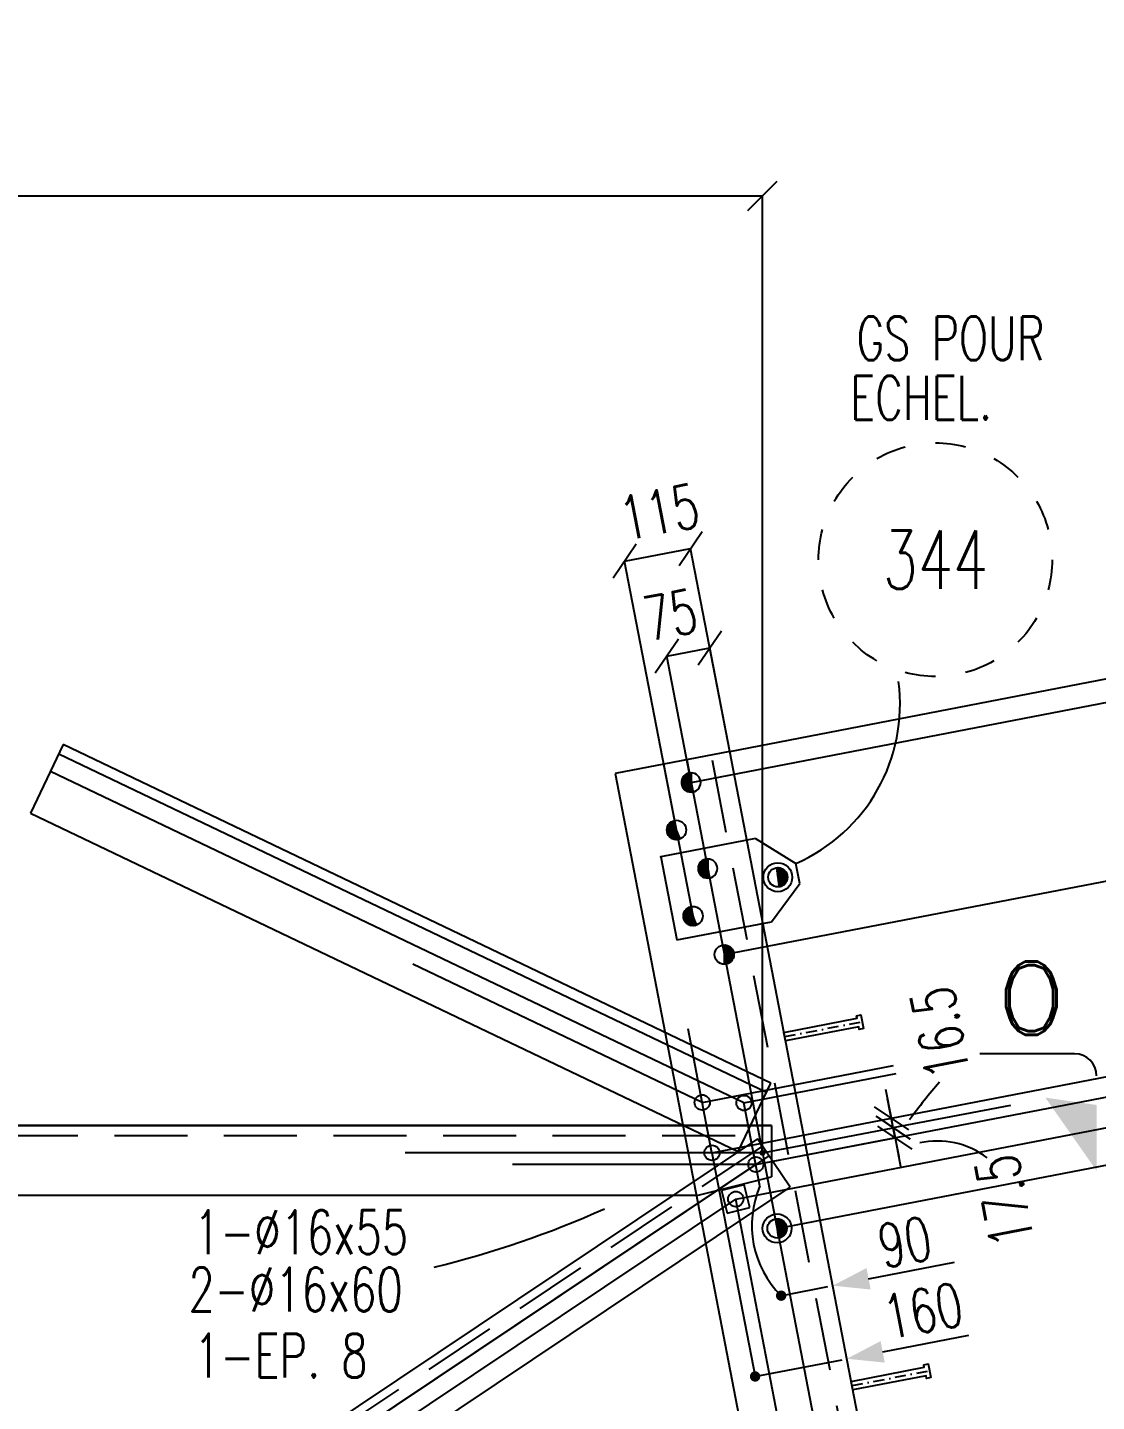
# Model space of a CAD drawing. Extents: x 550527 to 570802, y -97905 to -83555.
# Drawn here: x 565295 to 567125, y -87392 to -85040 of the extents above; entities that cross this region are included whole.
import ezdxf
from ezdxf.enums import TextEntityAlignment as Align

# ---------------------------------------------------------------- set-up
doc = ezdxf.new("R2010")
doc.units = 0
doc.header["$LTSCALE"] = 250
doc.header["$MEASUREMENT"] = 0
doc.linetypes.add('DASHDOT', pattern=[1, 0.5, -0.25, 0, -0.25])
doc.linetypes.add('DASHED', pattern=[0.75, 0.5, -0.25])
doc.layers.get('0').update_dxf_attribs({"linetype": 'CONTINUOUS'})
doc.layers.get('DEFPOINTS').update_dxf_attribs({"linetype": 'CONTINUOUS'})
for name, color, linetype in [('ASSI', 6, 'CONTINUOUS'), ('Echelon', 1, 'CONTINUOUS'), ('FORI', 2, 'CONTINUOUS'), ('LINEA_ANG', 2, 'CONTINUOUS'), ('LINEE_PIASTRA', 2, 'CONTINUOUS'), ('LINEE_PIASTRE', 2, 'CONTINUOUS'), ('LM', 7, 'CONTINUOUS'), ('LS', 7, 'CONTINUOUS'), ('LSP', 1, 'CONTINUOUS'), ('MZ', 6, 'DASHDOT'), ('PIASTRE', 5, 'CONTINUOUS'), ('QT_MAL', 7, 'CONTINUOUS'), ('QT_MPR', 7, 'CONTINUOUS'), ('QT_MSP', 7, 'CONTINUOUS'), ('TRAT-Y', 7, 'DASHED')]:
    doc.layers.add(name, color=color, linetype=linetype)
doc.styles.add('QUOTE', font='ROMANS8.SHX', dxfattribs={"width": 0.7})
doc.styles.add('RD', font='ROMAND8.SHX', dxfattribs={"width": 0.7})
doc.styles.add('RQL', font='ROMANS8.SHX', dxfattribs={"width": 0.7})
doc.styles.add('RS', font='ROMANS8.shx', dxfattribs={"width": 0.7})
doc.styles.get("Standard").update_dxf_attribs({"font": 'ROMANS8.SHX', "width": 0.7})
doc.dimstyles.new('FRECCE1', dxfattribs={"dimtxt": 75, "dimasz": 8.33, "dimexe": 0, "dimexo": 0, "dimgap": 1, "dimtad": 1, "dimzin": 0, "dimdsep": 46, "dimtxsty": 'RS', "dimblk1": 'QUOTP', "dimblk2": 'QUOTF', "dimsah": 1, "dimcen": 0, "dimclrd": 2, "dimclre": 2, "dimclrt": 7, "dimadec": 0, "dimazin": 0, "dimtfac": 1, "dimtix": 1, "dimtmove": 2, "dimatfit": 3, "dimldrblk": 'QUOTP', "dimfxl": 1, "dimtolj": 1, "dimtzin": 0, "dimarcsym": 0})
doc.dimstyles.new('TRATTO', dxfattribs={"dimscale": 0, "dimtxt": 75, "dimasz": 50, "dimexe": 0, "dimexo": 0, "dimgap": 10, "dimtad": 1, "dimrnd": 0.5, "dimdsep": 46, "dimtxsty": 'RS', "dimblk1": 'OBLIQUE', "dimblk2": 'OBLIQUE', "dimsah": 1, "dimcen": 0.09, "dimclrd": 2, "dimclre": 2, "dimclrt": 7, "dimadec": 0, "dimazin": 0, "dimtfac": 1, "dimtix": 1, "dimtmove": 2, "dimatfit": 3, "dimfxl": 1, "dimtolj": 1, "dimtzin": 0, "dimarcsym": 0})

# ---------------------------------------------------------------- blocks, each defined once
blk = doc.blocks.new('16')
blk.add_circle((0, 0), 1)
blk = doc.blocks.new('ASSE98')
blk.add_line((0, 0), (1, 0))
at = {"color": 7, "style": 'QUOTE', "width": 0.5, "flags": 1}
for tag, p in [('TI', (1.38308, 6.82731)), ('DI_S', (1.38308, 6.42178)), ('D_S', (1.38308, 6.02092)), ('E_S', (1.38308, 5.68065)), ('NFORI', (1.36454, 5.29792)), ('ALAR', (1.36349, 4.93246)), ('FAM', (1.3775, 4.54645)), ('ALA', (1.38308, 4.19257)), ('DISP2', (1.38308, 3.84971)), ('DISP1', (1.38308, 3.50686)), ('PINZAF', (1.38308, 3.164)), ('PINZAI', (1.38308, 2.82114)), ('TRP', (1.38308, 2.47829)), ('NP', (1.38308, 2.13543)), ('SV', (1.38308, 1.79257)), ('PESO', (1.38308, 1.44971)), ('QUA', (1.38308, 1.10686)), ('LUN', (1.38308, 0.764)), ('PROF', (1.38308, 0.42114)), ('POS', (1.38308, 0.07829))]:
    blk.add_attdef(tag, p, '', height=0.2, dxfattribs=at)
at = {"color": 7, "flags": 1}
for tag, p in [('LAV1', (3.07431, 6.82847)), ('LAV2', (3.07431, 6.49513)), ('LAV3', (3.07431, 6.1618)), ('LAV4', (3.07431, 5.82847)), ('LAV5', (3.07431, 5.49513)), ('LAV6', (3.07431, 5.1618)), ('LAV7', (3.07431, 4.82847)), ('LAV8', (3.07431, 4.49513)), ('LAV9', (3.07431, 4.1618)), ('LAV10', (3.07431, 3.82847))]:
    blk.add_attdef(tag, p, '', height=0.2, dxfattribs=at)
blk = doc.blocks.new('P20')
at = {"color": 0}
for p, q in [((0, 0.98), (0.02, 1)), ((0, 0.94), (0.06, 1)), ((1, -0.01), (0, 0.99)), ((0, 0.89), (0.1, 0.99)), ((0, 0.85), (0.14, 0.99)), ((0, 0.8), (0.18, 0.98)), ((0, 0.76), (0.22, 0.98)), ((0, 0.71), (0.25, 0.97)), ((0, 0.67), (0.29, 0.96)), ((1, -0.05), (0, 0.95)), ((0, 0.62), (0.32, 0.95)), ((0, 0.58), (0.36, 0.93)), ((0, 0.53), (0.39, 0.92)), ((0, 0.49), (0.42, 0.91)), ((1, -0.09), (0, 0.9)), ((0, 0.44), (0.45, 0.89)), ((0, 0.4), (0.48, 0.88)), ((0.99, -0.13), (0, 0.86)), ((0, 0.35), (0.51, 0.86)), ((0, 0.31), (0.54, 0.84)), ((0, 0.26), (0.56, 0.83)), ((0.99, -0.17), (0, 0.81)), ((0, 0.22), (0.59, 0.81)), ((0, 0.17), (0.61, 0.79)), ((0.98, -0.21), (0, 0.77)), ((0, 0.13), (0.64, 0.77)), ((0, 0.08), (0.66, 0.75)), ((0, 0.04), (0.69, 0.73)), ((0.97, -0.25), (0, 0.72)), ((0, -0.01), (0.71, 0.7)), ((0.96, -0.28), (0, 0.68)), ((0, -0.05), (0.73, 0.68)), ((0, -0.1), (0.75, 0.66)), ((0.95, -0.32), (0, 0.63)), ((0, -0.14), (0.77, 0.63)), ((0, -0.19), (0.79, 0.61)), ((0.94, -0.35), (0, 0.59)), ((0, -0.23), (0.81, 0.58)), ((0, -0.28), (0.83, 0.56)), ((0.92, -0.38), (0, 0.54)), ((0, -0.32), (0.85, 0.53)), ((0.91, -0.41), (0, 0.5)), ((0, -0.36), (0.87, 0.5)), ((0, -0.41), (0.88, 0.47)), ((0.9, -0.44), (0, 0.45)), ((0, -0.45), (0.9, 0.44)), ((0.88, -0.47), (0, 0.41)), ((0, -0.5), (0.91, 0.41)), ((0, -0.54), (0.92, 0.38)), ((0.87, -0.5), (0, 0.36)), ((0, -0.59), (0.94, 0.35)), ((0.85, -0.53), (0, 0.32)), ((0, -0.63), (0.95, 0.31)), ((0, -0.68), (0.96, 0.28)), ((0.83, -0.56), (0, 0.27)), ((0, -0.72), (0.97, 0.25)), ((0.81, -0.58), (0, 0.23)), ((0, -0.77), (0.98, 0.21)), ((0.79, -0.61), (0, 0.18)), ((0, -0.81), (0.99, 0.17)), ((0.77, -0.63), (0, 0.14)), ((0, -0.86), (0.99, 0.13)), ((0.75, -0.66), (0, 0.09)), ((0, -0.9), (1, 0.09)), ((0.73, -0.68), (0, 0.05)), ((0, -0.95), (1, 0.05)), ((0.71, -0.7), (0, 0.01)), ((0, -0.99), (1, 0.01)), ((1, 0.04), (0.04, 1)), ((1, 0.09), (0.09, 1)), ((0.99, 0.14), (0.14, 0.99)), ((0.98, 0.19), (0.19, 0.98)), ((0.97, 0.25), (0.25, 0.97)), ((0.95, 0.31), (0.31, 0.95)), ((0.92, 0.38), (0.38, 0.92)), ((0.88, 0.47), (0.47, 0.88)), ((0.81, 0.59), (0.59, 0.81)), ((0.69, -0.73), (0, -0.04)), ((0.66, -0.75), (0, -0.08)), ((0.64, -0.77), (0, -0.13)), ((0.61, -0.79), (0, -0.17)), ((0.59, -0.81), (0, -0.22)), ((0.56, -0.83), (0, -0.26)), ((0.54, -0.84), (0, -0.31)), ((0.51, -0.86), (0, -0.35)), ((0.48, -0.88), (0, -0.4)), ((0.45, -0.89), (0, -0.44)), ((0.42, -0.91), (0, -0.49)), ((0.39, -0.92), (0, -0.53)), ((0.36, -0.93), (0, -0.58)), ((0.32, -0.95), (0, -0.62)), ((0.29, -0.96), (0, -0.67)), ((0.25, -0.97), (0, -0.71)), ((0.22, -0.98), (0, -0.76)), ((0.18, -0.98), (0, -0.8)), ((0.14, -0.99), (0, -0.85)), ((0.1, -0.99), (0, -0.89)), ((0.04, -1), (1, -0.04)), ((0.09, -1), (1, -0.09)), ((0.14, -0.99), (0.99, -0.14)), ((0.19, -0.98), (0.98, -0.19)), ((0.25, -0.97), (0.97, -0.25)), ((0.31, -0.95), (0.95, -0.31)), ((0.38, -0.92), (0.92, -0.38)), ((0.47, -0.88), (0.88, -0.47)), ((0.59, -0.81), (0.81, -0.59))]:
    blk.add_line(p, q, dxfattribs=at)
for radius in [1.5, 1]:
    blk.add_circle((0, 0), radius)
blk = doc.blocks.new('20')
at = {"color": 0}
for p, q in [((0, 0.98), (0.02, 1)), ((0, 0.94), (0.06, 1)), ((1, -0.01), (0, 0.99)), ((0, 0.89), (0.1, 0.99)), ((0, 0.85), (0.14, 0.99)), ((0, 0.8), (0.18, 0.98)), ((0, 0.76), (0.22, 0.98)), ((0, 0.71), (0.25, 0.97)), ((0, 0.67), (0.29, 0.96)), ((1, -0.05), (0, 0.95)), ((0, 0.62), (0.32, 0.95)), ((0, 0.58), (0.36, 0.93)), ((0, 0.53), (0.39, 0.92)), ((0, 0.49), (0.42, 0.91)), ((1, -0.09), (0, 0.9)), ((0, 0.44), (0.45, 0.89)), ((0, 0.4), (0.48, 0.88)), ((0.99, -0.13), (0, 0.86)), ((0, 0.35), (0.51, 0.86)), ((0, 0.31), (0.54, 0.84)), ((0, 0.26), (0.56, 0.83)), ((0.99, -0.17), (0, 0.81)), ((0, 0.22), (0.59, 0.81)), ((0, 0.17), (0.61, 0.79)), ((0.98, -0.21), (0, 0.77)), ((0, 0.13), (0.64, 0.77)), ((0, 0.08), (0.66, 0.75)), ((0, 0.04), (0.69, 0.73)), ((0.97, -0.25), (0, 0.72)), ((0, -0.01), (0.71, 0.7)), ((0.96, -0.28), (0, 0.68)), ((0, -0.05), (0.73, 0.68)), ((0, -0.1), (0.75, 0.66)), ((0.95, -0.32), (0, 0.63)), ((0, -0.14), (0.77, 0.63)), ((0, -0.19), (0.79, 0.61)), ((0.94, -0.35), (0, 0.59)), ((0, -0.23), (0.81, 0.58)), ((0, -0.28), (0.83, 0.56)), ((0.92, -0.38), (0, 0.54)), ((0, -0.32), (0.85, 0.53)), ((0.91, -0.41), (0, 0.5)), ((0, -0.36), (0.87, 0.5)), ((0, -0.41), (0.88, 0.47)), ((0.9, -0.44), (0, 0.45)), ((0, -0.45), (0.9, 0.44)), ((0.88, -0.47), (0, 0.41)), ((0, -0.5), (0.91, 0.41)), ((0, -0.54), (0.92, 0.38)), ((0.87, -0.5), (0, 0.36)), ((0, -0.59), (0.94, 0.35)), ((0.85, -0.53), (0, 0.32)), ((0, -0.63), (0.95, 0.31)), ((0, -0.68), (0.96, 0.28)), ((0.83, -0.56), (0, 0.27)), ((0, -0.72), (0.97, 0.25)), ((0.81, -0.58), (0, 0.23)), ((0, -0.77), (0.98, 0.21)), ((0.79, -0.61), (0, 0.18)), ((0, -0.81), (0.99, 0.17)), ((0.77, -0.63), (0, 0.14)), ((0, -0.86), (0.99, 0.13)), ((0.75, -0.66), (0, 0.09)), ((0, -0.9), (1, 0.09)), ((0.73, -0.68), (0, 0.05)), ((0, -0.95), (1, 0.05)), ((0.71, -0.7), (0, 0.01)), ((0, -0.99), (1, 0.01)), ((1, 0.04), (0.04, 1)), ((1, 0.09), (0.09, 1)), ((0.99, 0.14), (0.14, 0.99)), ((0.98, 0.19), (0.19, 0.98)), ((0.97, 0.25), (0.25, 0.97)), ((0.95, 0.31), (0.31, 0.95)), ((0.92, 0.38), (0.38, 0.92)), ((0.88, 0.47), (0.47, 0.88)), ((0.81, 0.59), (0.59, 0.81)), ((0.69, -0.73), (0, -0.04)), ((0.66, -0.75), (0, -0.08)), ((0.64, -0.77), (0, -0.13)), ((0.61, -0.79), (0, -0.17)), ((0.59, -0.81), (0, -0.22)), ((0.56, -0.83), (0, -0.26)), ((0.54, -0.84), (0, -0.31)), ((0.51, -0.86), (0, -0.35)), ((0.48, -0.88), (0, -0.4)), ((0.45, -0.89), (0, -0.44)), ((0.42, -0.91), (0, -0.49)), ((0.39, -0.92), (0, -0.53)), ((0.36, -0.93), (0, -0.58)), ((0.32, -0.95), (0, -0.62)), ((0.29, -0.96), (0, -0.67)), ((0.25, -0.97), (0, -0.71)), ((0.22, -0.98), (0, -0.76)), ((0.18, -0.98), (0, -0.8)), ((0.14, -0.99), (0, -0.85)), ((0.1, -0.99), (0, -0.89)), ((0.04, -1), (1, -0.04)), ((0.09, -1), (1, -0.09)), ((0.14, -0.99), (0.99, -0.14)), ((0.19, -0.98), (0.98, -0.19)), ((0.25, -0.97), (0.97, -0.25)), ((0.31, -0.95), (0.95, -0.31)), ((0.38, -0.92), (0.92, -0.38)), ((0.47, -0.88), (0.88, -0.47)), ((0.59, -0.81), (0.81, -0.59))]:
    blk.add_line(p, q, dxfattribs=at)
blk.add_line((0, 1), (0, -1))
blk.add_circle((0, 0), 1)
blk = doc.blocks.new('A$C6E393FD9')
at = {"layer": 'Echelon', "color": 3}
blk.add_lwpolyline([(2.5, 0), (0, 19.8), (168.6, 41.4), (167.9, 47.2), (177.8, 48.5), (181.8, 17.1), (171.9, 15.8), (171.2, 21.6), (2.5, 0)], close=True, dxfattribs=at)
at = {"layer": 'MZ', "ltscale": 0.2}
blk.add_line((1.3, 9.9), (179.8, 32.8), dxfattribs=at)
blk = doc.blocks.new('MRKR_98')
blk.add_point((0, 0))
at = {"color": 7, "flags": 1}
for tag, p in [('LAV1', (5.26, 6.88)), ('LAV2', (5.26, 6.55)), ('LAV3', (5.26, 6.21)), ('LAV4', (5.26, 5.88)), ('LAV5', (5.26, 5.55)), ('LAV6', (5.26, 5.21)), ('LAV7', (5.26, 4.88)), ('LAV8', (5.26, 4.55)), ('LAV9', (5.26, 4.21)), ('LAV10', (5.26, 3.88))]:
    blk.add_attdef(tag, p, '', height=0.2, dxfattribs=at)
at = {"color": 7, "style": 'QUOTE', "width": 0.5, "flags": 1}
for tag, p in [('TI', (3.73, 6.83)), ('DI_S', (3.73, 6.42)), ('D_S', (3.73, 6.02)), ('AUX2', (3.71, 4.93)), ('NFORI', (3.72, 5.3)), ('E_S', (3.73, 5.68)), ('FAM', (3.73, 4.55)), ('AUX1', (3.73, 4.19)), ('COMMESSA', (3.73, 3.85)), ('MD', (3.73, 3.51)), ('MP', (3.73, 3.16)), ('LARGHEZZA', (3.73, 2.82)), ('SPESSORE', (3.73, 2.48)), ('NP', (3.73, 2.14)), ('SV', (3.73, 1.79)), ('PESO', (3.73, 1.45)), ('QUA', (3.73, 1.11)), ('LUN', (3.73, 0.76)), ('PROF', (3.73, 0.42)), ('POS', (3.73, 0.08))]:
    blk.add_attdef(tag, p, '', height=0.2, dxfattribs=at)
blk = doc.blocks.new('_OBLIQUE')
at = {"color": 0, "linetype": 'ByBlock'}
blk.add_line((-0.5, -0.5), (0.5, 0.5), dxfattribs=at)
blk = doc.blocks.new('*D26')
at = {"layer": 'DEFPOINTS', "color": 0, "transparency": 16777216}
for p in [(566553.2, -85328), (552732.5, -86966.4), (566553.2, -86966.4)]:
    blk.add_point(p, dxfattribs=at)
at = {"layer": 'LS', "color": 2, "lineweight": -2, "transparency": 16777216}
for p, q in [((552732.5, -86966.4), (552732.5, -85328)), ((552732.5, -85328), (566553.2, -85328)), ((566553.2, -86966.4), (566553.2, -85328))]:
    blk.add_line(p, q, dxfattribs=at)
at = {"layer": 'LS', "color": 2, "lineweight": -2, "transparency": 16777216, "xscale": 50, "yscale": 50, "zscale": 50, "rotation": 180}
blk.add_blockref('_OBLIQUE', (552732.5, -85328), dxfattribs=at)
at = {"layer": 'LS', "color": 2, "lineweight": -2, "transparency": 16777216, "xscale": 50, "yscale": 50, "zscale": 50}
blk.add_blockref('_OBLIQUE', (566553.2, -85328), dxfattribs=at)
at = {"layer": 'LS', "color": 7, "transparency": 16777216, "insert": (559642.9, -85276.9), "char_height": 75, "attachment_point": 5, "style": 'RS'}
blk.add_mtext('\\A1;13821 SUR TRUSQ. 75', dxfattribs=at)
blk = doc.blocks.new('*D78')
at = {"layer": 'DEFPOINTS', "color": 0, "transparency": 16777216}
for p in [(566497.1, -86279.1), (568099.8, -86668.2), (567771, -86731.6)]:
    blk.add_point(p, dxfattribs=at)
at = {"layer": 'QT_MPR', "color": 2, "lineweight": -2, "transparency": 16777216}
for p, q in [((566497.1, -86279.1), (567969.9, -85995.1)), ((567969.9, -85995.1), (568099.8, -86668.2)), ((567771, -86731.6), (568099.8, -86668.2))]:
    blk.add_line(p, q, dxfattribs=at)
at = {"layer": 'QT_MPR', "color": 2, "lineweight": -2, "transparency": 16777216, "xscale": 50, "yscale": 50, "zscale": 50}
for p, rotation in [((567969.9, -85995.1), 100.9154326102447), ((568099.8, -86668.2), 280.9154326102447)]:
    blk.add_blockref('_OBLIQUE', p, dxfattribs=dict(at, rotation=rotation))
at = {"layer": 'QT_MPR', "color": 7, "transparency": 16777216, "insert": (567988.2, -86340.6), "char_height": 75, "attachment_point": 5, "rotation": 100.9154, "style": 'RS'}
blk.add_mtext('\\A1;685.5', dxfattribs=at)
blk = doc.blocks.new('*D80')
at = {"layer": 'DEFPOINTS', "color": 0, "transparency": 16777216}
for p in [(567486.5, -86128.8), (566497.1, -86279.1), (566431, -86332.4)]:
    blk.add_point(p, dxfattribs=at)
at = {"layer": 'QT_MPR', "color": 2, "lineweight": -2, "transparency": 16777216}
for p, q in [((566497.1, -86279.1), (567479, -86089.7)), ((567479, -86089.7), (567486.5, -86128.8)), ((566431, -86332.4), (567486.5, -86128.8))]:
    blk.add_line(p, q, dxfattribs=at)
at = {"layer": 'QT_MPR', "color": 2, "lineweight": -2, "transparency": 16777216, "xscale": 50, "yscale": 50, "zscale": 50}
for p, rotation in [((567479, -86089.7), 100.9154326102447), ((567486.5, -86128.8), 280.9154326102447)]:
    blk.add_blockref('_OBLIQUE', p, dxfattribs=dict(at, rotation=rotation))
at = {"layer": 'QT_MPR', "color": 7, "transparency": 16777216, "insert": (567419.8, -86039.5), "char_height": 75, "attachment_point": 5, "rotation": 100.9154, "style": 'RS'}
blk.add_mtext('\\A1;40', dxfattribs=at)
blk = doc.blocks.new('*D81')
at = {"layer": 'DEFPOINTS', "color": 0, "transparency": 16777216}
for p in [(566431, -86332.4), (567543.3, -86423.4), (566487.8, -86627)]:
    blk.add_point(p, dxfattribs=at)
at = {"layer": 'QT_MPR', "color": 2, "lineweight": -2, "transparency": 16777216}
for p, q in [((566431, -86332.4), (567486.5, -86128.8)), ((567486.5, -86128.8), (567543.3, -86423.4)), ((566487.8, -86627), (567543.3, -86423.4))]:
    blk.add_line(p, q, dxfattribs=at)
at = {"layer": 'QT_MPR', "color": 2, "lineweight": -2, "transparency": 16777216, "xscale": 50, "yscale": 50, "zscale": 50}
for p, rotation in [((567486.5, -86128.8), 100.9154326102447), ((567543.3, -86423.4), 280.9154326102447)]:
    blk.add_blockref('_OBLIQUE', p, dxfattribs=dict(at, rotation=rotation))
at = {"layer": 'QT_MPR', "color": 7, "transparency": 16777216, "insert": (567571.4, -86265.3), "char_height": 75, "attachment_point": 5, "rotation": 100.9154, "style": 'RS'}
blk.add_mtext('\\A1;75x4', dxfattribs=at)
blk = doc.blocks.new('*D82')
at = {"layer": 'DEFPOINTS', "color": 0, "transparency": 16777216}
for p in [(566431, -86332.4), (567543.3, -86423.4), (566487.8, -86627)]:
    blk.add_point(p, dxfattribs=at)
at = {"layer": 'QT_MPR', "color": 2, "lineweight": -2, "transparency": 16777216}
for p, q in [((566431, -86332.4), (567486.5, -86128.8)), ((567486.5, -86128.8), (567543.3, -86423.4)), ((566487.8, -86627), (567543.3, -86423.4))]:
    blk.add_line(p, q, dxfattribs=at)
at = {"layer": 'QT_MPR', "color": 2, "lineweight": -2, "transparency": 16777216, "xscale": 50, "yscale": 50, "zscale": 50}
for p, rotation in [((567486.5, -86128.8), 100.9154326102447), ((567543.3, -86423.4), 280.9154326102447)]:
    blk.add_blockref('_OBLIQUE', p, dxfattribs=dict(at, rotation=rotation))
at = {"layer": 'QT_MPR', "color": 7, "transparency": 16777216, "insert": (567468.3, -86285.1), "char_height": 75, "attachment_point": 5, "rotation": 100.9154, "style": 'RS'}
blk.add_mtext('\\A1;300', dxfattribs=at)
blk = doc.blocks.new('*D83')
at = {"layer": 'DEFPOINTS', "color": 0, "transparency": 16777216}
for p in [(566487.8, -86627), (567589, -86660.4), (567173, -86740.7)]:
    blk.add_point(p, dxfattribs=at)
at = {"layer": 'QT_MPR', "color": 2, "lineweight": -2, "transparency": 16777216}
for p, q in [((566487.8, -86627), (567543.3, -86423.4)), ((567543.3, -86423.4), (567589, -86660.4)), ((567173, -86740.7), (567589, -86660.4))]:
    blk.add_line(p, q, dxfattribs=at)
at = {"layer": 'QT_MPR', "color": 2, "lineweight": -2, "transparency": 16777216, "xscale": 50, "yscale": 50, "zscale": 50}
for p, rotation in [((567543.3, -86423.4), 100.9154326102447), ((567589, -86660.4), 280.9154326102447)]:
    blk.add_blockref('_OBLIQUE', p, dxfattribs=dict(at, rotation=rotation))
at = {"layer": 'QT_MPR', "color": 7, "transparency": 16777216, "insert": (567520.1, -86553.8), "char_height": 75, "attachment_point": 5, "rotation": 100.9154, "style": 'RS'}
blk.add_mtext('\\A1;241', dxfattribs=at)
blk = doc.blocks.new('*D85')
at = {"layer": 'DEFPOINTS', "color": 0, "transparency": 16777216}
for p in [(567605.7, -86746.7), (567173.8, -86755.2), (566466.7, -86966.4)]:
    blk.add_point(p, dxfattribs=at)
at = {"layer": 'QT_MPR', "color": 2, "lineweight": -2, "transparency": 16777216}
for p, q in [((567173.8, -86755.2), (567591.8, -86674.6)), ((567591.8, -86674.6), (567605.7, -86746.7)), ((566466.7, -86966.4), (567605.7, -86746.7))]:
    blk.add_line(p, q, dxfattribs=at)
at = {"layer": 'QT_MPR', "color": 2, "lineweight": -2, "transparency": 16777216, "xscale": 50, "yscale": 50, "zscale": 50}
for p, rotation in [((567591.8, -86674.6), 100.9154326102447), ((567605.7, -86746.7), 280.9154326102447)]:
    blk.add_blockref('_OBLIQUE', p, dxfattribs=dict(at, rotation=rotation))
at = {"layer": 'QT_MPR', "color": 7, "transparency": 16777216, "insert": (567807.3, -86444.3), "char_height": 75, "attachment_point": 5, "rotation": 100.9154, "style": 'RS'}
blk.add_mtext('\\A1;73.5', dxfattribs=at)
blk = doc.blocks.new('*D86')
at = {"layer": 'DEFPOINTS', "color": 0, "transparency": 16777216}
for p in [(567621.9, -86830.6), (566541.8, -86986.4), (566507.4, -87045.5)]:
    blk.add_point(p, dxfattribs=at)
at = {"layer": 'QT_MPR', "color": 2, "lineweight": -2, "transparency": 16777216}
for p, q in [((566541.8, -86986.4), (567612.1, -86780)), ((567612.1, -86780), (567621.9, -86830.6)), ((566507.4, -87045.5), (567621.9, -86830.6))]:
    blk.add_line(p, q, dxfattribs=at)
at = {"layer": 'QT_MPR', "color": 2, "lineweight": -2, "transparency": 16777216, "xscale": 50, "yscale": 50, "zscale": 50}
for p, rotation in [((567612.1, -86780), 100.9154326102447), ((567621.9, -86830.6), 280.9154326102447)]:
    blk.add_blockref('_OBLIQUE', p, dxfattribs=dict(at, rotation=rotation))
at = {"layer": 'QT_MPR', "color": 7, "transparency": 16777216, "insert": (567580.7, -86934.5), "char_height": 75, "attachment_point": 5, "rotation": 100.9154, "style": 'RS'}
blk.add_mtext('\\A1;51.5', dxfattribs=at)
blk = doc.blocks.new('*D87')
at = {"layer": 'DEFPOINTS', "color": 0, "transparency": 16777216}
for p in [(566507.4, -87045.5), (567901.4, -88280.2), (566787, -88495.1)]:
    blk.add_point(p, dxfattribs=at)
at = {"layer": 'QT_MPR', "color": 2, "lineweight": -2, "transparency": 16777216}
for p, q in [((566507.4, -87045.5), (567621.9, -86830.6)), ((567621.9, -86830.6), (567901.4, -88280.2)), ((566787, -88495.1), (567901.4, -88280.2))]:
    blk.add_line(p, q, dxfattribs=at)
at = {"layer": 'QT_MPR', "color": 2, "lineweight": -2, "transparency": 16777216, "xscale": 50, "yscale": 50, "zscale": 50}
for p, rotation in [((567621.9, -86830.6), 100.9154326102447), ((567901.4, -88280.2), 280.9154326102447)]:
    blk.add_blockref('_OBLIQUE', p, dxfattribs=dict(at, rotation=rotation))
at = {"layer": 'QT_MPR', "color": 7, "transparency": 16777216, "insert": (567715, -87564.4), "char_height": 75, "attachment_point": 5, "rotation": 100.9154, "style": 'RS'}
blk.add_mtext('\\A1;1476', dxfattribs=at)
blk = doc.blocks.new('*D93')
at = {"layer": 'DEFPOINTS', "color": 0, "transparency": 16777216}
for p in [(567241, -86967.9), (566507.4, -87045.5), (566578.2, -87095.7)]:
    blk.add_point(p, dxfattribs=at)
at = {"layer": 'QT_MSP', "color": 2, "lineweight": -2, "transparency": 16777216}
for p, q in [((566507.4, -87045.5), (567229.1, -86906.3)), ((567229.1, -86906.3), (567241, -86967.9)), ((566578.2, -87095.7), (567241, -86967.9))]:
    blk.add_line(p, q, dxfattribs=at)
at = {"layer": 'QT_MSP', "color": 2, "lineweight": -2, "transparency": 16777216, "xscale": 50, "yscale": 50, "zscale": 50}
for p, rotation in [((567229.1, -86906.3), 100.9154326102447), ((567241, -86967.9), 280.9154326102447)]:
    blk.add_blockref('_OBLIQUE', p, dxfattribs=dict(at, rotation=rotation))
at = {"layer": 'QT_MSP', "color": 7, "transparency": 16777216, "insert": (567311.8, -86981.8), "char_height": 75, "attachment_point": 5, "rotation": 100.9154, "style": 'RS'}
blk.add_mtext('\\A1;62.5', dxfattribs=at)
blk = doc.blocks.new('*D94')
at = {"layer": 'DEFPOINTS', "color": 0, "transparency": 16777216}
for p in [(566578.2, -87095.7), (567362.2, -87596.3), (566699.4, -87724.2)]:
    blk.add_point(p, dxfattribs=at)
at = {"layer": 'QT_MSP', "color": 2, "lineweight": -2, "transparency": 16777216}
for p, q in [((566578.2, -87095.7), (567241, -86967.9)), ((567241, -86967.9), (567362.2, -87596.3)), ((566699.4, -87724.2), (567362.2, -87596.3))]:
    blk.add_line(p, q, dxfattribs=at)
at = {"layer": 'QT_MSP', "color": 2, "lineweight": -2, "transparency": 16777216, "xscale": 50, "yscale": 50, "zscale": 50}
for p, rotation in [((567241, -86967.9), 100.9154326102447), ((567362.2, -87596.3), 280.9154326102447)]:
    blk.add_blockref('_OBLIQUE', p, dxfattribs=dict(at, rotation=rotation))
at = {"layer": 'QT_MSP', "color": 7, "transparency": 16777216, "insert": (567254.9, -87291.1), "char_height": 75, "attachment_point": 5, "rotation": 100.9154, "style": 'RS'}
blk.add_mtext('\\A1;640', dxfattribs=at)
blk = doc.blocks.new('*D27')
at = {"layer": 'DEFPOINTS', "color": 0, "transparency": 16777216}
for p in [(566776.9, -86923.3), (566541.8, -86986.4), (566553.2, -86966.4)]:
    blk.add_point(p, dxfattribs=at)
at = {"layer": 'LS', "color": 2, "lineweight": -2, "transparency": 16777216}
for p, q in [((566776.9, -86923.3), (566767.4, -86874.2)), ((566553.2, -86966.4), (566776.9, -86923.3)), ((566780.2, -86940.4), (566776.9, -86923.3)), ((566541.8, -86986.4), (566780.2, -86940.4)), ((566780.2, -86940.4), (566789.7, -86989.5))]:
    blk.add_line(p, q, dxfattribs=at)
at = {"layer": 'LS', "color": 2, "lineweight": -2, "transparency": 16777216, "xscale": 50, "yscale": 50, "zscale": 50}
for p, rotation in [((566776.9, -86923.3), 280.9154326102457), ((566780.2, -86940.4), 100.9154326102457)]:
    blk.add_blockref('_OBLIQUE', p, dxfattribs=dict(at, rotation=rotation))
at = {"layer": 'LS', "color": 7, "transparency": 16777216, "insert": (566967.4, -87048.7), "char_height": 75, "attachment_point": 5, "rotation": 100.9154, "style": 'RS'}
blk.add_mtext('\\A1;17.5', dxfattribs=at)
blk = doc.blocks.new('*D28')
at = {"layer": 'DEFPOINTS', "color": 0, "transparency": 16777216}
for p in [(566773.8, -86907.2), (566466.7, -86966.4), (566553.2, -86966.4)]:
    blk.add_point(p, dxfattribs=at)
at = {"layer": 'LS', "color": 2, "lineweight": -2, "transparency": 16777216}
for p, q in [((566773.8, -86907.2), (566764.3, -86858.1)), ((566466.7, -86966.4), (566773.8, -86907.2)), ((566776.9, -86923.3), (566773.8, -86907.2)), ((566553.2, -86966.4), (566776.9, -86923.3)), ((566776.9, -86923.3), (566786.4, -86972.4))]:
    blk.add_line(p, q, dxfattribs=at)
at = {"layer": 'LS', "color": 2, "lineweight": -2, "transparency": 16777216, "xscale": 50, "yscale": 50, "zscale": 50}
for p, rotation in [((566773.8, -86907.2), 280.9154326102457), ((566776.9, -86923.3), 100.9154326102457)]:
    blk.add_blockref('_OBLIQUE', p, dxfattribs=dict(at, rotation=rotation))
at = {"layer": 'LS', "color": 7, "transparency": 16777216, "insert": (566857, -86760.9), "char_height": 75, "attachment_point": 5, "rotation": 100.9154, "style": 'RS'}
blk.add_mtext('\\A1;16.5', dxfattribs=at)
blk = doc.blocks.new('*D29')
at = {"layer": 'DEFPOINTS', "color": 0, "transparency": 16777216}
for p in [(566462.9, -86101.9), (566497.1, -86279.1), (566431, -86332.4)]:
    blk.add_point(p, dxfattribs=at)
at = {"layer": 'LS', "color": 2, "lineweight": -2, "transparency": 16777216}
for p, q in [((566389.3, -86116.1), (566462.9, -86101.9)), ((566431, -86332.4), (566389.3, -86116.1)), ((566497.1, -86279.1), (566462.9, -86101.9))]:
    blk.add_line(p, q, dxfattribs=at)
at = {"layer": 'LS', "color": 2, "lineweight": -2, "transparency": 16777216, "xscale": 50, "yscale": 50, "zscale": 50}
for p, rotation in [((566389.3, -86116.1), 190.915432614), ((566462.9, -86101.9), 10.91543261400001)]:
    blk.add_blockref('_OBLIQUE', p, dxfattribs=dict(at, rotation=rotation))
at = {"layer": 'LS', "color": 7, "transparency": 16777216, "insert": (566395.5, -86045.3), "char_height": 75, "attachment_point": 5, "rotation": 10.9154, "style": 'RS'}
blk.add_mtext('\\A1;75', dxfattribs=at)
blk = doc.blocks.new('*D30')
at = {"layer": 'DEFPOINTS', "color": 0, "transparency": 16777216}
for p in [(566430.1, -85931.7), (566497.1, -86279.1), (566405.9, -86413.6)]:
    blk.add_point(p, dxfattribs=at)
at = {"layer": 'LS', "color": 2, "lineweight": -2, "transparency": 16777216}
for p, q in [((566317.2, -85953.5), (566430.1, -85931.7)), ((566497.1, -86279.1), (566430.1, -85931.7)), ((566405.9, -86413.6), (566317.2, -85953.5))]:
    blk.add_line(p, q, dxfattribs=at)
at = {"layer": 'LS', "color": 2, "lineweight": -2, "transparency": 16777216, "xscale": 50, "yscale": 50, "zscale": 50}
for p, rotation in [((566430.1, -85931.7), 10.91543261400001), ((566317.2, -85953.5), 190.915432614)]:
    blk.add_blockref('_OBLIQUE', p, dxfattribs=dict(at, rotation=rotation))
at = {"layer": 'LS', "color": 7, "transparency": 16777216, "insert": (566376.7, -85869.4), "char_height": 75, "attachment_point": 5, "rotation": 10.9154, "style": 'RS'}
blk.add_mtext('\\A1;115', dxfattribs=at)
blk = doc.blocks.new('QUOTP')
at = {"layer": 'ASSI', "color": 2, "const_width": 1.07}
blk.add_lwpolyline([(-0.53, 0, 1), (0.53, 0, 1)], format="xyb", close=True, dxfattribs=at)
blk = doc.blocks.new('QUOTF')
at = {"layer": 'LS', "color": 2}
blk.add_line((7.5, 0), (25.5, 0), dxfattribs=at)
blk.add_solid([(7.5, 2.25), (0, 0), (7.5, -2.25)], dxfattribs=at)
blk = doc.blocks.new('*D124')
at = {"layer": 'DEFPOINTS', "color": 0, "transparency": 16777216}
for p in [(566697.6, -87318.9), (566697.6, -87318.9), (566540.5, -87349.2)]:
    blk.add_point(p, dxfattribs=at)
at = {"layer": 'QT_MAL', "color": 2, "lineweight": -2, "transparency": 16777216}
for p, q in [((566548.7, -87347.6), (566689.4, -87320.5)), ((566697.6, -87318.9), (566697.6, -87318.9)), ((566540.5, -87349.2), (566540.5, -87349.2))]:
    blk.add_line(p, q, dxfattribs=at)
at = {"layer": 'QT_MAL', "color": 2, "lineweight": -2, "transparency": 16777216, "xscale": 8.33, "yscale": 8.33, "zscale": 8.33}
for name, p, rotation in [('QUOTF', (566697.6, -87318.9), 10.91543261024472), ('QUOTP', (566540.5, -87349.2), 190.9154326102447)]:
    blk.add_blockref(name, p, dxfattribs=dict(at, rotation=rotation))
at = {"layer": 'QT_MAL', "color": 7, "transparency": 16777216, "insert": (566827.9, -87236.7), "char_height": 75, "attachment_point": 5, "rotation": 10.9154, "style": 'RS'}
blk.add_mtext('\\A1;160', dxfattribs=at)
blk = doc.blocks.new('*D132')
at = {"layer": 'DEFPOINTS', "color": 0, "transparency": 16777216}
for p in [(566673.5, -87193.8), (566673.5, -87193.8), (566585.1, -87210.9)]:
    blk.add_point(p, dxfattribs=at)
at = {"layer": 'QT_MAL', "color": 2, "lineweight": -2, "transparency": 16777216}
blk.add_line((566593.3, -87209.3), (566665.3, -87195.4), dxfattribs=at)
at = {"layer": 'QT_MAL', "color": 2, "lineweight": -2, "transparency": 16777216, "xscale": 8.33, "yscale": 8.33, "zscale": 8.33}
for name, p, rotation in [('QUOTF', (566673.5, -87193.8), 10.91543261024472), ('QUOTP', (566585.1, -87210.9), 190.9154326102447)]:
    blk.add_blockref(name, p, dxfattribs=dict(at, rotation=rotation))
at = {"layer": 'QT_MAL', "color": 7, "transparency": 16777216, "insert": (566796.8, -87119.2), "char_height": 75, "attachment_point": 5, "rotation": 10.9154, "style": 'RS'}
blk.add_mtext('\\A1;90', dxfattribs=at)
blk = doc.blocks.new('zzz')
at = {"linetype": 'Continuous'}
for start, end in [(90, 105), (60, 75), (120, 135), (30, 45), (150, 165), (0, 15), (180, 195), (330, 345), (210, 225), (300, 315), (240, 255), (270, 285)]:
    blk.add_arc((0, 0), 8, start, end, dxfattribs=at)
at = {"color": 3, "style": 'RQL', "width": 0.7}
blk.add_attdef('POS1', text='', height=4, dxfattribs=at).set_placement((0, 0), align=Align.MIDDLE)
at = {"style": 'RQL', "width": 0.7, "flags": 1}
blk.add_attdef('TIPO', (0, -8), '', height=3, dxfattribs=at)
blk = doc.blocks.new('IQ')
for p, q in [((0.5, 0.5), (-0.5, 0.5)), ((-0.5, 0.5), (-0.5, -0.5)), ((0.5, -0.5), (0.5, 0.5)), ((-0.5, -0.5), (0.5, -0.5))]:
    blk.add_line(p, q)
at = {"flags": 1}
for tag, p in [('SPESSORE', (0, -0.008)), ('NUMERO', (0, -0.342))]:
    blk.add_attdef(tag, p, '', height=0.2, dxfattribs=at)
blk = doc.blocks.new('bull')
at = {"style": 'RS', "width": 0.7, "flags": 1}
for tag, p in [('NN', (-12.253, 0)), ('DIAMETRO', (0, -4.857)), ('SERRAGGIO', (0, -9.714)), ('LUNGHEZZA', (0, -14.571)), ('NB', (0, -19.429)), ('TIPO', (0, -24.116)), ('EL', (-0.136, -28.999))]:
    blk.add_attdef(tag, p, '', height=3, dxfattribs=at)
at = {"style": 'RS', "width": 0.7}
blk.add_attdef('BULLONE', (0, 0), '', height=3, dxfattribs=at)
blk = doc.blocks.new('imbbull')
at = {"style": 'RS', "width": 0.7, "flags": 1}
for tag, p in [('NN', (-11.104, 0)), ('DIAMETRO', (0, -4.857)), ('SERRAGGIO', (0, -9.714)), ('LUNGHEZZA', (0, -14.571)), ('NB', (0, -19.429)), ('TIPO', (0, -24.376)), ('EL', (-0.136, -29.259))]:
    blk.add_attdef(tag, p, '', height=3, dxfattribs=at)
at = {"style": 'RS', "width": 0.7}
blk.add_attdef('BULLONE', (0, 0), '', height=3, dxfattribs=at)

msp = doc.modelspace()

# ---------------------------------------------------------------- linework, layer by layer
at = {"layer": 'LINEA_ANG'}
for p, q in [((565356.107, -86267.551), (565300.029, -86384.833)), ((566567.726, -86846.886), (565356.107, -86267.551)), ((566497.087, -86279.114), (566300.706, -86316.986)), ((567090.73, -89357.395), (566497.087, -86279.114)), ((566559.961, -86863.125), (565348.343, -86283.79)), ((566300.706, -86316.986), (566894.349, -89395.267)), ((565300.029, -86384.833), (566511.647, -86964.169)), ((566511.647, -86964.169), (566567.726, -86846.886)), ((560568.745, -86919.405), (566568.745, -86919.405)), ((566568.745, -86919.405), (566568.745, -87007.405)), ((566544.8, -86942.301), (562098.863, -89916.43)), ((566600.402, -87025.419), (566544.8, -86942.301)), ((566440.745, -87039.405), (566568.745, -87007.405)), ((562199.347, -89969.522), (566600.402, -87025.419)), ((566440.745, -87039.405), (560568.745, -87039.405))]:
    msp.add_line(p, q, dxfattribs=at)
at = {"layer": 'LINEE_PIASTRA'}
for p, q in [((566541.121, -86428.285), (566610.45, -86470.928)), ((566568.578, -86570.661), (566617.078, -86505.295))]:
    msp.add_line(p, q, dxfattribs=at)
at = {"layer": 'LINEE_PIASTRE'}
for p, q in [((566541.121, -86428.285), (566379.106, -86459.529)), ((566379.106, -86459.529), (566406.563, -86601.906)), ((566617.078, -86505.295), (566610.45, -86470.928)), ((566406.563, -86601.906), (566568.578, -86570.661))]:
    msp.add_line(p, q, dxfattribs=at)
at = {"layer": 'LS', "color": 6}
for p, q in [((566434.302, -86560.911), (566384.158, -86300.892)), ((566423.434, -86293.318), (567167.795, -90153.13)), ((566521.49, -86880.993), (565334.23, -86313.305)), ((566450.035, -86880.079), (565954.661, -86643.216)), ((566466.682, -86966.405), (566425.75, -86754.152)), ((566541.819, -86986.405), (566521.49, -86880.993)), ((566548.898, -87023.112), (566521.49, -86880.993)), ((562001.314, -90023.795), (566541.819, -86986.405)), ((566553.238, -86966.405), (565941.448, -86966.405)), ((566541.819, -86986.405), (566125.248, -86986.405)), ((566466.682, -86966.405), (566540.506, -87349.209)), ((564036.079, -88698.82), (566507.401, -87045.524)), ((566786.95, -88495.1), (566507.401, -87045.524))]:
    msp.add_line(p, q, dxfattribs=at)
at = {"layer": 'LS', "color": 2}
for p, q in [((566450.035, -86880.079), (566777.347, -86816.957)), ((566521.49, -86880.993), (566782.22, -86830.711)), ((566776.883, -86923.275), (566978.063, -86884.478))]:
    msp.add_line(p, q, dxfattribs=at)
at = {"layer": 'LS', "color": 6}
for points, const_width in [([(566496.712, -86279.114, 1), (566497.462, -86279.114, 1)], 0.25), ([(566550.613, -86966.405, 1), (566555.863, -86966.405, 1)], 4.75), ([(566550.613, -86966.405, 1), (566555.863, -86966.405, 1)], 4.75)]:
    msp.add_lwpolyline(points, format="xyb", close=True, dxfattribs=dict(at, const_width=const_width))
for centre, radius, start, end in [((566491.305, -86198.481), 297.36, 293.620362, 7.518255), ((567590.785, -87482.944), 972.624, 139.039133, 143.886148), ((566852.606, -87086.303), 140.167, 52.678768, 102.501596), ((566704.525, -87090.479), 169.583, 156.593357, 225.237508), ((565586.689, -85509.145), 1701.747, 283.752404, 294.134249)]:
    msp.add_arc(centre, radius, start, end, dxfattribs=at)
at = {"layer": 'LSP', "color": 3}
msp.add_line((567087.528, -86796.923), (566925.028, -86796.923), dxfattribs=at)
msp.add_arc((567087.528, -86834.423), 37.5, 0, 90, dxfattribs=at)
msp.add_solid([(567125.028, -86996.923), (567037.528, -86871.923), (567125.028, -86884.423)], dxfattribs=at)
at = {"layer": 'TRAT-Y'}
for p, q in [((567059.309, -89363.454), (566465.666, -86285.174)), ((560568.745, -86936.405), (566568.745, -86936.405)), ((566553.14, -86954.769), (562107.203, -89928.898))]:
    msp.add_line(p, q, dxfattribs=at)

# ---------------------------------------------------------------- block references
at = {"layer": 'ASSI'}
for p, xscale, rotation in [((566567.726, -86846.886), 1342.999999999999, 154.445214503679), ((567090.729, -89357.385), 3135, 100.9154326102447), ((566568.745, -86919.405), 6000, 180), ((566564.261, -86971.392), 5349, 213.7807103935028)]:
    msp.add_blockref('ASSE98', p, dxfattribs=dict(at, xscale=xscale, rotation=rotation))
at = {"layer": 'FORI'}
for name, p, xscale, yscale, zscale in [('20', (566430.973, -86332.408), -16.5, 16.5, 16.5), ('20', (566459.377, -86479.694), -16.5, 16.5, 16.5), ('20', (566487.781, -86626.98), 16.5, 16.5, 16.5), ('16', (566450.035, -86880.079), 13, 13, 13), ('16', (566521.49, -86880.993), 13, 13, 13), ('16', (566466.682, -86966.405), 13, 13, 13)]:
    msp.add_blockref(name, p, dxfattribs=dict(at, xscale=xscale, yscale=yscale, zscale=zscale))
for name, p, xscale, yscale, zscale, rotation in [('20', (566405.898, -86413.625), 16.5, 16.5, 16.5, 201.830865220485), ('P20', (566579.369, -86494.591), 16.5, 16.5, 16.5, 7.543052222774039), ('20', (566434.302, -86560.911), 16.5, 16.5, 16.5, 201.830865220485), ('16', (566541.819, -86986.405), 13, 13, 13, 0.04745451600003132), ('16', (566507.4, -87045.523), 13, 13, 13, 0.04745451600003003), ('P20', (566578.18, -87095.74), 16.5, 16.5, 16.5, 7.543052222774039)]:
    msp.add_blockref(name, p, dxfattribs=dict(at, xscale=xscale, yscale=yscale, zscale=zscale, rotation=rotation))
at = {"layer": 'LM', "xscale": 40, "yscale": 40, "zscale": 40, "rotation": 14.06604840259402}
msp.add_blockref('IQ', (566507.4, -87045.523), dxfattribs=at)
at = {"layer": 'LS', "color": 6}
ref = msp.add_blockref('zzz', (566849.137, -85950.985), dxfattribs=dict(at, xscale=-24.99999993117673, yscale=24.99999993117673, zscale=24.99999993117673))
ref.add_attrib('POS1', '344', dxfattribs={"layer": '0', "color": 3, "height": 100, "style": 'RQL', "width": 0.7}).set_placement((566849.137, -85950.985), align=Align.MIDDLE)
at = {"layer": 'LS', "color": 6, "xscale": 0.7500000000000001, "yscale": 0.7500000000000001, "zscale": 0.7500000000000001, "rotation": 3.618223307568464}
for p in [(566590.776, -86774.911), (566706.002, -87372.402)]:
    msp.add_blockref('A$C6E393FD9', p, dxfattribs=at)
at = {"layer": 'LS', "color": 7, "xscale": 25, "yscale": 25, "zscale": 25}
for p, values in [((565579.703, -87139.633), {'BULLONE': '1-%%c16x55                '}), ((565570.386, -87237.94), {'BULLONE': '2-%%c16x60                '})]:
    msp.add_blockref('bull', p, dxfattribs=at).add_auto_attribs(values)
at = {"layer": 'LS', "color": 7}
ref = msp.add_blockref('imbbull', (565932.623, -87351.018), dxfattribs=dict(at, xscale=-25, yscale=25, zscale=25))
ref.add_attrib('BULLONE', '1-EP. 8', (565580.123, -87351.018), dxfattribs={"layer": '0', "height": 75, "style": 'RS', "width": 0.7})
at = {"layer": 'PIASTRE', "xscale": 20, "yscale": 20, "zscale": 20, "rotation": 280.915432614}
msp.add_blockref('MRKR_98', (566379.106, -86459.529), dxfattribs=at)

# ---------------------------------------------------------------- texts
at = {"layer": 'LS', "style": 'RS', "width": 0.7}
for s, p in [('GS POUR', (566714.19, -85609.516)), (' ECHEL.', (566667.405, -85711.467))]:
    msp.add_text(s, height=75, dxfattribs=at).set_placement(p)
at = {"layer": 'LS', "color": 3, "style": 'RD'}
msp.add_text('O', height=125, dxfattribs=at).set_placement((567013.435, -86701.572), align=Align.MIDDLE)

# ---------------------------------------------------------------- dimensions: what is measured, and where the dimension line sits
at = {"layer": 'LS', "color": 6}
dim = msp.add_linear_dim(base=(566553.2383, -85327.9882), p1=(552732.4726, -86966.4049), p2=(566553.2383, -86966.4049), text='<> SUR TRUSQ. 75', dimstyle='TRATTO', override={"dimscale": 1}, dxfattribs=at)
dim.commit()
dim.dimension.update_dxf_attribs({"geometry": '*D26', "text_midpoint": (559642.8555, -85276.9168)})
for base, p1, text, picture, middle in [((566430.086, -85931.684), (566405.898, -86413.625), '115', '*D30', (566376.738, -85869.374)), ((566462.908, -86101.883), (566430.973, -86332.408), '75', '*D29', (566395.495, -86045.255))]:
    dim = msp.add_linear_dim(base=base, p1=p1, p2=(566497.087, -86279.114), angle=10.915433, text=text, dimstyle='TRATTO', override={"dimscale": 1}, dxfattribs=at)
    dim.commit()
    dim.dimension.update_dxf_attribs({"geometry": picture, "text_midpoint": middle, "dimtype": 160})
for base, p1, p2, picture, middle in [((566773.779, -86907.182), (566553.238, -86966.405), (566466.682, -86966.405), '*D28', (566856.957, -86760.894)), ((566776.883, -86923.275), (566541.819, -86986.405), (566553.238, -86966.405), '*D27', (566967.404, -87048.666))]:
    dim = msp.add_linear_dim(base=base, p1=p1, p2=p2, angle=100.915433, dimstyle='TRATTO', override={"dimscale": 1}, dxfattribs=at)
    dim.commit()
    dim.dimension.update_dxf_attribs({"geometry": picture, "text_midpoint": middle, "dimtype": 160})
at = {"layer": 'QT_MAL'}
for base, p1, p2, text, picture, middle in [((566673.492, -87193.844), (566585.11, -87210.888), (566673.492, -87193.844), '90', '*D132', (566796.801, -87119.183)), ((566697.611, -87318.911), (566540.506, -87349.209), (566697.611, -87318.911), '160', '*D124', (566827.934, -87236.695))]:
    dim = msp.add_linear_dim(base=base, p1=p1, p2=p2, angle=10.915433, text=text, dimstyle='FRECCE1', dxfattribs=at)
    dim.commit()
    dim.dimension.update_dxf_attribs({"geometry": picture, "text_midpoint": middle, "dimtype": 160})
at = {"layer": 'QT_MPR'}
for base, p1, p2, text, picture, middle in [((567486.533, -86128.844), (566497.085, -86279.104), (566430.973, -86332.408), '40', '*D80', (567419.837, -86039.532)), ((568099.753, -86668.161), (566497.085, -86279.104), (567771.028, -86731.555), '685.5', '*D78', (567988.209, -86340.607)), ((567543.341, -86423.416), (566430.973, -86332.408), (566487.781, -86626.98), '75x4', '*D81', (567571.37, -86265.317)), ((567543.341, -86423.416), (566430.973, -86332.408), (566487.781, -86626.98), '300', '*D82', (567468.297, -86285.125)), ((567605.695, -86746.747), (567173.847, -86755.186), (566466.682, -86966.405), '73.5', '*D85', (567807.349, -86444.318)), ((567589.048, -86660.422), (566487.781, -86626.98), (567172.977, -86740.66), '241', '*D83', (567520.118, -86553.84)), ((567621.866, -86830.6), (566541.819, -86986.405), (566507.4, -87045.523), '51.5', '*D86', (567580.704, -86934.545)), ((567901.416, -88280.176), (566507.4, -87045.523), (566786.95, -88495.1), '1476', '*D87', (567715, -87564.383))]:
    dim = msp.add_linear_dim(base=base, p1=p1, p2=p2, angle=100.915433, text=text, dimstyle='TRATTO', override={"dimscale": 1}, dxfattribs=at)
    dim.commit()
    dim.dimension.update_dxf_attribs({"geometry": picture, "text_midpoint": middle, "dimtype": 160})
at = {"layer": 'QT_MSP'}
for base, p1, p2, text, picture, middle in [((567240.978, -86967.92), (566507.4, -87045.523), (566578.18, -87095.74), '62.5', '*D93', (567311.771, -86981.792)), ((567362.168, -87596.341), (566578.18, -87095.74), (566699.371, -87724.161), '640', '*D94', (567254.933, -87291.125))]:
    dim = msp.add_linear_dim(base=base, p1=p1, p2=p2, angle=100.915433, text=text, dimstyle='TRATTO', override={"dimscale": 1}, dxfattribs=at)
    dim.commit()
    dim.dimension.update_dxf_attribs({"geometry": picture, "text_midpoint": middle, "dimtype": 160})

doc.saveas('drawing.dxf')
